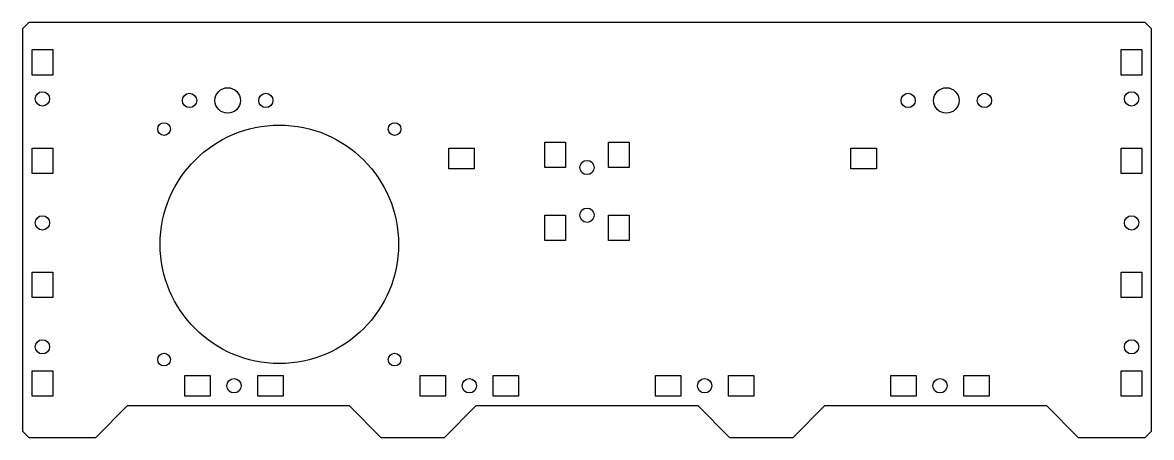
# Model space of a CAD drawing. Header units: millimetres. Extents: x 0 to 355, y -10 to 120.
import ezdxf

# ---------------------------------------------------------------- set-up
doc = ezdxf.new("R2010")
doc.units = ezdxf.units.MM

msp = doc.modelspace()

# ---------------------------------------------------------------- linework, layer by layer
for points in [[(2, 120.5), (0, 118.5), (0, -8), (2, -10), (23, -10), (33, 0), (102.67, 0), (112.67, -10), (132.67, -10), (142.67, 0), (212.33, 0), (222.33, -10), (242.33, -10), (252.33, 0), (322, 0), (332, -10), (353, -10), (355, -8), (355, 118.5), (353, 120.5)], [(3, 104), (3, 112), (9.5, 112), (9.5, 104)], [(345.5, 104), (345.5, 112), (352, 112), (352, 104)], [(164.25, 74.91), (164.25, 82.91), (170.75, 82.91), (170.75, 74.91)], [(184.25, 74.91), (184.25, 82.91), (190.75, 82.91), (190.75, 74.91)], [(3, 73), (3, 81), (9.5, 81), (9.5, 73)], [(134, 74.5), (134, 81), (142, 81), (142, 74.5)], [(260.5, 74.5), (260.5, 81), (268.5, 81), (268.5, 74.5)], [(345.5, 73), (345.5, 81), (352, 81), (352, 73)], [(164.25, 51.91), (164.25, 59.91), (170.75, 59.91), (170.75, 51.91)], [(184.25, 51.91), (184.25, 59.91), (190.75, 59.91), (190.75, 51.91)], [(3, 34), (3, 42), (9.5, 42), (9.5, 34)], [(345.5, 34), (345.5, 42), (352, 42), (352, 34)], [(3, 3), (3, 11), (9.5, 11), (9.5, 3)], [(345.5, 3), (345.5, 11), (352, 11), (352, 3)], [(51, 3), (51, 9.5), (59, 9.5), (59, 3)], [(74, 3), (74, 9.5), (82, 9.5), (82, 3)], [(133, 9.5), (133, 3), (125, 3), (125, 9.5)], [(156, 9.5), (156, 3), (148, 3), (148, 9.5)], [(207, 9.5), (207, 3), (199, 3), (199, 9.5)], [(230, 9.5), (230, 3), (222, 3), (222, 9.5)], [(281, 9.5), (281, 3), (273, 3), (273, 9.5)], [(304, 9.5), (304, 3), (296, 3), (296, 9.5)]]:
    msp.add_lwpolyline(points, close=True)
for centre, radius in [((64.5, 96), 4), ((290.5, 96), 4), ((6.25, 96.5), 2.25), ((52.5, 96), 2.25), ((76.5, 96), 2.25), ((278.5, 96), 2.25), ((302.5, 96), 2.25), ((348.75, 96.5), 2.25), ((44.5, 87), 2), ((117, 87), 2), ((80.75, 50.75), 37.5), ((177.5, 74.91), 2.25), ((177.5, 59.91), 2.25), ((6.25, 57.5), 2.25), ((348.75, 57.5), 2.25), ((6.25, 18.5), 2.25), ((348.75, 18.5), 2.25), ((44.5, 14.5), 2), ((117, 14.5), 2), ((66.5, 6.25), 2.25), ((140.5, 6.25), 2.25), ((214.5, 6.25), 2.25), ((288.5, 6.25), 2.25)]:
    msp.add_circle(centre, radius)

doc.saveas('drawing.dxf')
